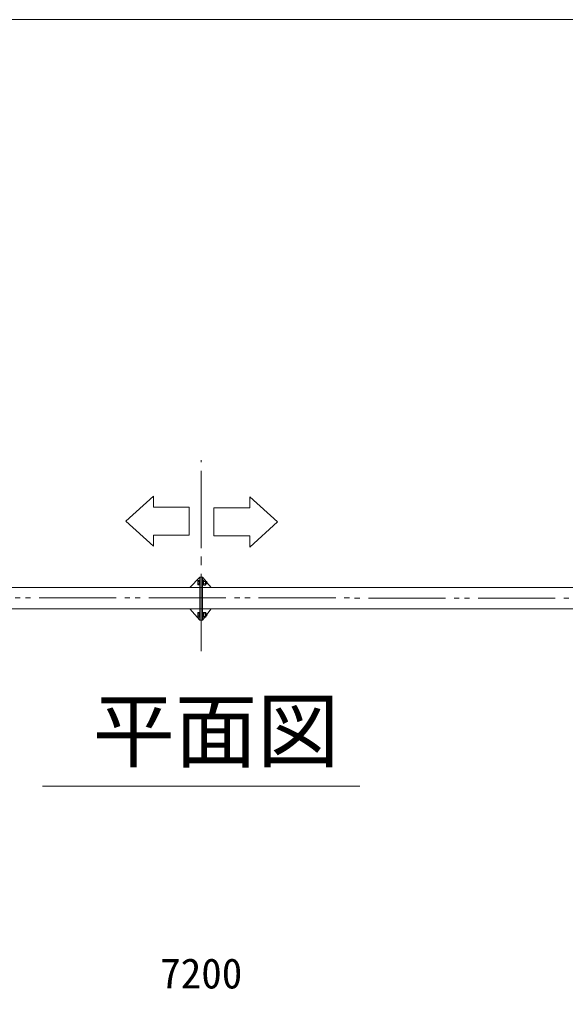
# Model space of a CAD drawing. Units: millimetres, scale not verified. Extents: x -9305 to 9305, y -6415 to 6415.
# Drawn here: x -4554 to -2006, y 1887 to 6415 of the extents above; entities that cross this region are included whole.
import ezdxf
from ezdxf.enums import TextEntityAlignment as Align

# ---------------------------------------------------------------- set-up
doc = ezdxf.new("R2010")
doc.units = ezdxf.units.MM
doc.header["$LTSCALE"] = 40
doc.linetypes.add('CHAIN2', pattern=[12, 9, -1, 1, -1])
doc.linetypes.add('DOUBLE_CHAIN2', pattern=[12.8, 9, -1, 0.6, -0.6, 0.6, -1])
for name, color, linetype, lineweight in [('0-0_0', 7, 'Continuous', 9), ('0-2_CLG-45', 7, 'DOUBLE_CHAIN2', 9), ('0-3_CLGS-72', 7, 'Continuous', 9), ('0-6_TEXT', 7, 'Continuous', 9), ('0-8_図面枠', 7, 'Continuous', 9), ('0-9_寸法', 134, 'Continuous', 9)]:
    doc.layers.add(name, color=color, linetype=linetype, lineweight=lineweight)
doc.styles.add('ＭＳ ゴシック', font='')
doc.styles.get('ＭＳ ゴシック').set_extended_font_data('MS Gothic')

msp = doc.modelspace()

# ---------------------------------------------------------------- linework, layer by layer
at = {"layer": '0-0_0', "linetype": 'CHAIN2'}
msp.add_line((-3706.26, 3470.29), (-3706.26, 4360.58), dxfattribs=at)
at = {"layer": '0-0_0'}
for p, q in [((-3479.69, 4189.06), (-3350.75, 4072.06)), ((-3928.36, 3959.28), (-4057.3, 4076.28))]:
    msp.add_line(p, q, dxfattribs=at)
at = {"layer": '0-2_CLG-45'}
msp.add_line((-6.3, 3716.37), (-7406.3, 3719.36), dxfattribs=at)
at = {"layer": '0-3_CLGS-72'}
for p, q in [((-3712.26, 3814.01), (-3759.26, 3767.07)), ((-3712.26, 3814.01), (-3700.26, 3814.01)), ((-3706.3, 3813.32), (-3706.3, 3613.32)), ((-3706.26, 3814.01), (-3706.26, 3614.01)), ((-3700.26, 3814.01), (-3688.01, 3799.98)), ((-7406.3, 3766.37), (-156.52, 3766.37)), ((-3722.06, 3797.88), (-3721.27, 3799.25)), ((-3722.06, 3780.15), (-3722.06, 3797.88)), ((-3722.06, 3780.15), (-3721.27, 3778.78)), ((-3721.27, 3799.25), (-3714.71, 3799.25)), ((-3721.27, 3794.13), (-3714.71, 3794.13)), ((-3721.27, 3783.89), (-3714.71, 3783.89)), ((-3721.27, 3778.78), (-3714.71, 3778.78)), ((-3714.71, 3778.78), (-3714.71, 3799.25)), ((-3714.56, 3777.01), (-3714.56, 3801.01)), ((-3714.56, 3801.01), (-3712.26, 3801.01)), ((-3712.26, 3777.01), (-3714.56, 3777.01)), ((-3712.26, 3777.01), (-3712.26, 3801.01)), ((-3700.26, 3777.01), (-3700.26, 3801.01)), ((-3700.26, 3801.01), (-3697.96, 3801.01)), ((-3697.96, 3777.01), (-3700.26, 3777.01)), ((-3697.96, 3777.01), (-3697.96, 3801.01)), ((-3697.96, 3799.76), (-3694.96, 3799.76)), ((-3697.96, 3789.11), (-3694.96, 3789.91)), ((-3697.96, 3788.11), (-3694.96, 3788.91)), ((-3697.96, 3778.26), (-3694.96, 3778.26)), ((-3694.96, 3778.04), (-3694.96, 3799.98)), ((-3694.96, 3799.98), (-3686.1, 3799.98)), ((-3694.96, 3794.5), (-3686.1, 3794.5)), ((-3694.96, 3783.53), (-3686.1, 3783.53)), ((-3694.96, 3778.04), (-3686.1, 3778.04)), ((-3686.1, 3799.98), (-3684.96, 3798.01)), ((-3686.1, 3778.04), (-3684.96, 3780.01)), ((-3684.96, 3780.01), (-3684.96, 3798.01)), ((-3682.21, 3795.01), (-3684.96, 3795.01)), ((-3679.71, 3793.94), (-3684.96, 3793.94)), ((-3679.71, 3784.08), (-3684.96, 3784.08)), ((-3682.21, 3783.01), (-3684.96, 3783.01)), ((-3682.21, 3783.01), (-3682.21, 3795.01)), ((-3682.21, 3795.01), (-3679.71, 3793.94)), ((-3682.21, 3783.01), (-3679.71, 3784.08)), ((-3679.71, 3784.08), (-3679.71, 3793.94)), ((-3679.71, 3790.48), (-3659.26, 3767.07)), ((-156.52, 3666.37), (-7406.3, 3666.37)), ((-3712.26, 3614.01), (-3758.64, 3666.37)), ((-3722.06, 3647.88), (-3721.27, 3649.25)), ((-3722.06, 3647.88), (-3722.06, 3630.15)), ((-3722.06, 3630.15), (-3721.27, 3628.78)), ((-3721.27, 3649.25), (-3714.71, 3649.25)), ((-3721.27, 3644.13), (-3714.71, 3644.13)), ((-3721.27, 3633.89), (-3714.71, 3633.89)), ((-3721.27, 3628.78), (-3714.71, 3628.78)), ((-3714.71, 3649.25), (-3714.71, 3628.78)), ((-3714.56, 3651.01), (-3714.56, 3627.01)), ((-3712.26, 3651.01), (-3714.56, 3651.01)), ((-3714.56, 3627.01), (-3712.26, 3627.01)), ((-3712.26, 3651.01), (-3712.26, 3627.01)), ((-3700.26, 3651.01), (-3700.26, 3627.01)), ((-3697.96, 3651.01), (-3700.26, 3651.01)), ((-3700.26, 3627.01), (-3697.96, 3627.01)), ((-3697.96, 3651.01), (-3697.96, 3627.01)), ((-3697.96, 3649.76), (-3694.96, 3649.76)), ((-3697.96, 3639.91), (-3694.96, 3639.11)), ((-3697.96, 3638.91), (-3694.96, 3638.11)), ((-3697.96, 3628.26), (-3694.96, 3628.26)), ((-3694.96, 3649.98), (-3694.96, 3628.04)), ((-3694.96, 3649.98), (-3686.1, 3649.98)), ((-3694.96, 3644.5), (-3686.1, 3644.5)), ((-3694.96, 3633.53), (-3686.1, 3633.53)), ((-3694.96, 3628.04), (-3686.1, 3628.04)), ((-3686.1, 3649.98), (-3684.96, 3648.01)), ((-3686.1, 3628.04), (-3684.96, 3630.01)), ((-3684.96, 3648.01), (-3684.96, 3630.01)), ((-3682.21, 3645.01), (-3684.96, 3645.01)), ((-3679.71, 3643.94), (-3684.96, 3643.94)), ((-3679.71, 3634.08), (-3684.96, 3634.08)), ((-3682.21, 3633.01), (-3684.96, 3633.01)), ((-3682.21, 3645.01), (-3682.21, 3633.01)), ((-3682.21, 3645.01), (-3679.71, 3643.94)), ((-3682.21, 3633.01), (-3679.71, 3634.08)), ((-3679.71, 3640.6), (-3659.8, 3666.37)), ((-3679.71, 3643.94), (-3679.71, 3634.08))]:
    msp.add_line(p, q, dxfattribs=at)
for points in [[(-3712.26, 3814.01), (-3712.26, 3614.01), (-3700.26, 3614.01)], [(-3700.26, 3814.01), (-3700.26, 3614.01), (-3689.42, 3628.04)]]:
    msp.add_lwpolyline(points, dxfattribs=at)
for centre, radius, start, end in [((-3717.53, 3796.69), 4.53, 145.616, 214.384), ((-3705.12, 3789.01), 16.94, 162.412, 197.588), ((-3717.53, 3781.34), 4.53, 145.616, 214.384), ((-3714.71, 3797.33), 0.148, 0, 90), ((-3714.71, 3780.7), 0.148, 270, 0), ((-3690.11, 3797.24), 4.86, 325.616, 34.384), ((-3703.4, 3789.01), 18.15, 342.412, 17.588), ((-3690.11, 3780.78), 4.86, 325.616, 34.384), ((-3717.53, 3646.69), 4.53, 145.616, 214.384), ((-3705.12, 3639.01), 16.94, 162.412, 197.588), ((-3717.53, 3631.34), 4.53, 145.616, 214.384), ((-3714.71, 3647.33), 0.148, 0, 90), ((-3714.71, 3630.7), 0.148, 270, 0), ((-3690.11, 3647.24), 4.86, 325.616, 34.384), ((-3703.4, 3639.01), 18.15, 342.412, 17.588), ((-3690.11, 3630.78), 4.86, 325.616, 34.384)]:
    msp.add_arc(centre, radius, start, end, dxfattribs=at)
at = {"layer": '0-6_TEXT'}
msp.add_line((-4446.52, 2840.66), (-2965.67, 2840.66), dxfattribs=at)
for points in [[(-4057.3, 4076.28), (-3928.36, 4193.04), (-3928.36, 4141.35), (-3761.72, 4141.35), (-3761.72, 4010.98), (-3928.36, 4010.98), (-3928.36, 3959.28)], [(-3350.75, 4072.06), (-3479.69, 3955.3), (-3479.69, 4006.99), (-3646.33, 4006.99), (-3646.33, 4137.36), (-3479.69, 4137.36), (-3479.69, 4189.06)]]:
    msp.add_lwpolyline(points, dxfattribs=at)
at = {"layer": '0-8_図面枠'}
msp.add_lwpolyline([(-9304.61, -6414.98), (9304.61, -6414.98), (9304.61, 6414.98), (-9304.61, 6414.98)], dxfattribs=at)

# ---------------------------------------------------------------- texts
at = {"layer": '0-6_TEXT', "style": 'ＭＳ ゴシック'}
msp.add_text('平面図', height=281.5, dxfattribs=at).set_placement((-4212.76, 2873.4), align=Align.BOTTOM_LEFT)
at = {"layer": '0-9_寸法', "color": 7, "style": 'ＭＳ ゴシック'}
msp.add_text('7200', height=140.8, dxfattribs=at).set_placement((-3897.3, 1854.84), align=Align.BOTTOM_LEFT)

doc.saveas('drawing.dxf')
